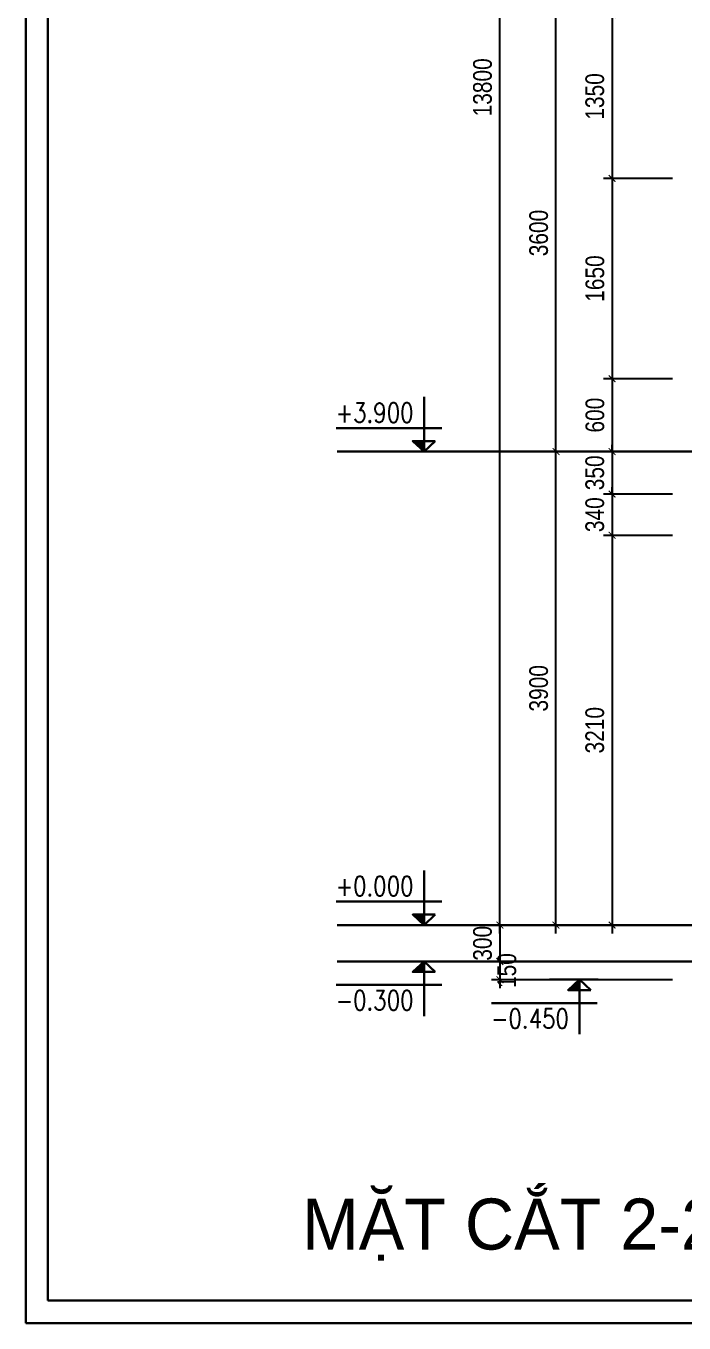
# Model space of a CAD drawing. Header units: millimetres. Extents: x -82962 to 19744, y -138000 to 4535.
# Drawn here: x -44483 to -39066, y -60816 to -50132 of the extents above; entities that cross this region are included whole.
import ezdxf

# ---------------------------------------------------------------- set-up
doc = ezdxf.new("R2010")
doc.units = ezdxf.units.MM
doc.header["$LTSCALE"] = 1000
doc.header["$MEASUREMENT"] = 0
doc.header["$PDMODE"] = 3
doc.layers.get('0').update_dxf_attribs({"lineweight": 30})
doc.layers.get('DEFPOINTS').update_dxf_attribs({"color": 4, "lineweight": 30})
doc.layers.add('THAY', color=4, linetype='Continuous', lineweight=30)
doc.styles.add('A2', font='VnAvantH.TTF')
doc.styles.add('dim', font='arial.ttf', dxfattribs={"width": 0.8})
doc.styles.add('ROMANO', font='ROMANS', dxfattribs={"width": 0.8, "bigfont": 'VNS'})
doc.dimstyles.new('1-100-100', dxfattribs={"dimscale": 0, "dimtxt": 2.2, "dimasz": 0.8, "dimexe": 1, "dimexo": 1, "dimgap": 0.9, "dimtad": 1, "dimdec": 0, "dimzin": 0, "dimdsep": 46, "dimtxsty": 'dim', "dimblk1": 'ARCHTICK', "dimblk2": 'ARCHTICK', "dimsah": 1, "dimcen": 1, "dimdle": 1, "dimclrd": 256, "dimclre": 256, "dimclrt": 1, "dimadec": 0, "dimazin": 0, "dimtfac": 0.0001, "dimtdec": 0, "dimtix": 1, "dimtmove": 2, "dimatfit": 3, "dimldrblk": 'DOT', "dimfxl": 100, "dimtolj": 1, "dimtzin": 0, "dimarcsym": 0})

# ---------------------------------------------------------------- blocks, each defined once
blk = doc.blocks.new('_ARCHTICK')
at = {"color": 0, "linetype": 'ByBlock', "const_width": 0.15}
blk.add_lwpolyline([(-0.5, -0.5), (0.5, 0.5)], dxfattribs=at)
blk = doc.blocks.new('*D38')
at = {"layer": 'DEFPOINTS', "color": 0, "ltscale": 0.2, "transparency": 16777216}
for p in [(-40120, -53638), (-39092, -53638), (-39092, -57538)]:
    blk.add_point(p, dxfattribs=at)
at = {"layer": 'THAY', "lineweight": -2, "ltscale": 0.2, "transparency": 16777216}
for p, q in [((-40120, -57608), (-40120, -53568)), ((-39162, -53638), (-40190, -53638)), ((-39162, -57538), (-40190, -57538))]:
    blk.add_line(p, q, dxfattribs=at)
at = {"layer": 'THAY', "lineweight": -2, "ltscale": 0.2, "transparency": 16777216, "xscale": 56.00000000000021, "yscale": 56.00000000000021, "zscale": 56.00000000000021}
for p, rotation in [((-40120, -53638), 90), ((-40120, -57538), 270)]:
    blk.add_blockref('_ARCHTICK', p, dxfattribs=dict(at, rotation=rotation))
at = {"layer": 'THAY', "color": 1, "ltscale": 0.2, "transparency": 16777216, "insert": (-40262, -55588), "char_height": 154, "attachment_point": 5, "rotation": 90, "style": 'dim'}
blk.add_mtext('\\A1;3900', dxfattribs=at)
blk = doc.blocks.new('_DOT')
at = {"color": 0, "linetype": 'ByBlock', "ltscale": 10}
blk.add_line((-0.5, 0), (-1, 0), dxfattribs=at)
at = {"color": 0, "linetype": 'ByBlock', "ltscale": 10, "const_width": 0.5}
blk.add_lwpolyline([(-0.25, 0, 1), (0.25, 0, 1)], format="xyb", close=True, dxfattribs=at)
blk = doc.blocks.new('*D39')
at = {"layer": 'DEFPOINTS', "color": 0, "ltscale": 0.2, "transparency": 16777216}
for p in [(-40120, -50038), (-39092, -50038), (-39092, -53638)]:
    blk.add_point(p, dxfattribs=at)
at = {"layer": 'THAY', "lineweight": -2, "ltscale": 0.2, "transparency": 16777216}
for p, q in [((-40120, -53708), (-40120, -49968)), ((-39162, -50038), (-40190, -50038)), ((-39162, -53638), (-40190, -53638))]:
    blk.add_line(p, q, dxfattribs=at)
at = {"layer": 'THAY', "lineweight": -2, "ltscale": 0.2, "transparency": 16777216, "xscale": 56.00000000000021, "yscale": 56.00000000000021, "zscale": 56.00000000000021}
for p, rotation in [((-40120, -50038), 90), ((-40120, -53638), 270)]:
    blk.add_blockref('_ARCHTICK', p, dxfattribs=dict(at, rotation=rotation))
at = {"layer": 'THAY', "color": 1, "ltscale": 0.2, "transparency": 16777216, "insert": (-40262, -51838), "char_height": 154, "attachment_point": 5, "rotation": 90, "style": 'dim'}
blk.add_mtext('\\A1;3600', dxfattribs=at)
blk = doc.blocks.new('*D44')
at = {"layer": 'DEFPOINTS', "color": 0, "ltscale": 0.2, "transparency": 16777216}
for p in [(-39092, -57538), (-40582, -57838), (-39092, -57838)]:
    blk.add_point(p, dxfattribs=at)
at = {"layer": 'THAY', "lineweight": -2, "ltscale": 0.2, "transparency": 16777216}
for p, q in [((-39162, -57538), (-40652, -57538)), ((-40582, -57538), (-40582, -57482)), ((-40582, -57538), (-40582, -57838)), ((-39162, -57838), (-40652, -57838)), ((-40582, -57838), (-40582, -57894))]:
    blk.add_line(p, q, dxfattribs=at)
at = {"layer": 'THAY', "lineweight": -2, "ltscale": 0.2, "transparency": 16777216, "xscale": 56.00000000000021, "yscale": 56.00000000000021, "zscale": 56.00000000000021}
for p, rotation in [((-40582, -57538), 270), ((-40582, -57838), 90)]:
    blk.add_blockref('_ARCHTICK', p, dxfattribs=dict(at, rotation=rotation))
at = {"layer": 'THAY', "color": 1, "ltscale": 0.2, "transparency": 16777216, "insert": (-40724, -57688), "char_height": 154, "attachment_point": 5, "rotation": 90, "style": 'dim'}
blk.add_mtext('\\A1;300', dxfattribs=at)
blk = doc.blocks.new('*D45')
at = {"layer": 'DEFPOINTS', "color": 0, "ltscale": 0.2, "transparency": 16777216}
for p in [(-40582, -43738), (-39092, -43738), (-39092, -57538)]:
    blk.add_point(p, dxfattribs=at)
at = {"layer": 'THAY', "lineweight": -2, "ltscale": 0.2, "transparency": 16777216}
for p, q in [((-40582, -57608), (-40582, -43668)), ((-39162, -43738), (-40652, -43738)), ((-39162, -57538), (-40652, -57538))]:
    blk.add_line(p, q, dxfattribs=at)
at = {"layer": 'THAY', "lineweight": -2, "ltscale": 0.2, "transparency": 16777216, "xscale": 56.00000000000021, "yscale": 56.00000000000021, "zscale": 56.00000000000021}
for p, rotation in [((-40582, -43738), 90), ((-40582, -57538), 270)]:
    blk.add_blockref('_ARCHTICK', p, dxfattribs=dict(at, rotation=rotation))
at = {"layer": 'THAY', "color": 1, "ltscale": 0.2, "transparency": 16777216, "insert": (-40724, -50638), "char_height": 154, "attachment_point": 5, "rotation": 90, "style": 'dim'}
blk.add_mtext('\\A1;13800', dxfattribs=at)
blk = doc.blocks.new('*D52')
at = {"layer": 'DEFPOINTS', "color": 0, "ltscale": 0.2, "transparency": 16777216}
for p in [(-39092, -50038), (-39658, -51388), (-39092, -51388)]:
    blk.add_point(p, dxfattribs=at)
at = {"layer": 'THAY', "lineweight": -2, "ltscale": 0.2, "transparency": 16777216}
for p, q in [((-39658, -49968), (-39658, -51458)), ((-39162, -50038), (-39728, -50038)), ((-39162, -51388), (-39728, -51388))]:
    blk.add_line(p, q, dxfattribs=at)
at = {"layer": 'THAY', "lineweight": -2, "ltscale": 0.2, "transparency": 16777216, "xscale": 56.00000000000021, "yscale": 56.00000000000021, "zscale": 56.00000000000021}
for p, rotation in [((-39658, -50038), 90), ((-39658, -51388), 270)]:
    blk.add_blockref('_ARCHTICK', p, dxfattribs=dict(at, rotation=rotation))
at = {"layer": 'THAY', "color": 1, "ltscale": 0.2, "transparency": 16777216, "insert": (-39800, -50713), "char_height": 154, "attachment_point": 5, "rotation": 90, "style": 'dim'}
blk.add_mtext('\\A1;1350', dxfattribs=at)
blk = doc.blocks.new('*D53')
at = {"layer": 'DEFPOINTS', "color": 0, "ltscale": 0.2, "transparency": 16777216}
for p in [(-39092, -51388), (-39658, -53038), (-39092, -53038)]:
    blk.add_point(p, dxfattribs=at)
at = {"layer": 'THAY', "lineweight": -2, "ltscale": 0.2, "transparency": 16777216}
for p, q in [((-39162, -51388), (-39728, -51388)), ((-39658, -51318), (-39658, -53108)), ((-39162, -53038), (-39728, -53038))]:
    blk.add_line(p, q, dxfattribs=at)
at = {"layer": 'THAY', "lineweight": -2, "ltscale": 0.2, "transparency": 16777216, "xscale": 56.00000000000021, "yscale": 56.00000000000021, "zscale": 56.00000000000021}
for p, rotation in [((-39658, -51388), 90), ((-39658, -53038), 270)]:
    blk.add_blockref('_ARCHTICK', p, dxfattribs=dict(at, rotation=rotation))
at = {"layer": 'THAY', "color": 1, "ltscale": 0.2, "transparency": 16777216, "insert": (-39799, -52213), "char_height": 154, "attachment_point": 5, "rotation": 90, "style": 'dim'}
blk.add_mtext('\\A1;1650', dxfattribs=at)
blk = doc.blocks.new('*D54')
at = {"layer": 'DEFPOINTS', "color": 0, "ltscale": 0.2, "transparency": 16777216}
for p in [(-39092, -53038), (-39658, -53638), (-39092, -53638)]:
    blk.add_point(p, dxfattribs=at)
at = {"layer": 'THAY', "lineweight": -2, "ltscale": 0.2, "transparency": 16777216}
for p, q in [((-39658, -52968), (-39658, -53708)), ((-39162, -53038), (-39728, -53038)), ((-39162, -53638), (-39728, -53638))]:
    blk.add_line(p, q, dxfattribs=at)
at = {"layer": 'THAY', "lineweight": -2, "ltscale": 0.2, "transparency": 16777216, "xscale": 56.00000000000021, "yscale": 56.00000000000021, "zscale": 56.00000000000021}
for p, rotation in [((-39658, -53038), 90), ((-39658, -53638), 270)]:
    blk.add_blockref('_ARCHTICK', p, dxfattribs=dict(at, rotation=rotation))
at = {"layer": 'THAY', "color": 1, "ltscale": 0.2, "transparency": 16777216, "insert": (-39799, -53338), "char_height": 154, "attachment_point": 5, "rotation": 90, "style": 'dim'}
blk.add_mtext('\\A1;600', dxfattribs=at)
blk = doc.blocks.new('*D202')
at = {"layer": 'DEFPOINTS', "color": 0, "ltscale": 0.2, "transparency": 16777216}
for p in [(-39092, -57838), (-40582, -57988), (-39092, -57988)]:
    blk.add_point(p, dxfattribs=at)
at = {"layer": 'THAY', "lineweight": -2, "ltscale": 0.2, "transparency": 16777216}
for p, q in [((-40582, -57768), (-40582, -58058)), ((-39162, -57838), (-40652, -57838)), ((-39162, -57988), (-40652, -57988))]:
    blk.add_line(p, q, dxfattribs=at)
at = {"layer": 'THAY', "lineweight": -2, "ltscale": 0.2, "transparency": 16777216, "xscale": 56.00000000000021, "yscale": 56.00000000000021, "zscale": 56.00000000000021}
for p, rotation in [((-40582, -57838), 90), ((-40582, -57988), 270)]:
    blk.add_blockref('_ARCHTICK', p, dxfattribs=dict(at, rotation=rotation))
at = {"layer": 'THAY', "color": 1, "ltscale": 0.2, "transparency": 16777216, "insert": (-40524, -57913), "char_height": 154, "attachment_point": 5, "rotation": 90, "style": 'dim'}
blk.add_mtext('\\A1;150', dxfattribs=at)
blk = doc.blocks.new('*D1585')
at = {"layer": 'DEFPOINTS', "color": 0, "ltscale": 0.2, "transparency": 16777216}
for p in [(-39092, -53638), (-39658, -53988), (-39092, -53988)]:
    blk.add_point(p, dxfattribs=at)
at = {"layer": 'THAY', "lineweight": -2, "ltscale": 0.2, "transparency": 16777216}
for p, q in [((-39658, -53638), (-39658, -53582)), ((-39162, -53638), (-39728, -53638)), ((-39658, -53638), (-39658, -53988)), ((-39162, -53988), (-39728, -53988)), ((-39658, -53988), (-39658, -54044))]:
    blk.add_line(p, q, dxfattribs=at)
at = {"layer": 'THAY', "lineweight": -2, "ltscale": 0.2, "transparency": 16777216, "xscale": 56.00000000000001, "yscale": 56.00000000000001, "zscale": 56.00000000000001}
for p, rotation in [((-39658, -53638), 270), ((-39658, -53988), 90)]:
    blk.add_blockref('_ARCHTICK', p, dxfattribs=dict(at, rotation=rotation))
at = {"layer": 'THAY', "color": 1, "ltscale": 0.2, "transparency": 16777216, "insert": (-39800, -53813), "char_height": 154, "attachment_point": 5, "rotation": 90, "style": 'dim'}
blk.add_mtext('\\A1;350', dxfattribs=at)
blk = doc.blocks.new('*D1586')
at = {"layer": 'DEFPOINTS', "color": 0, "ltscale": 0.2, "transparency": 16777216}
for p in [(-39092, -53988), (-39658, -54328), (-39092, -54328)]:
    blk.add_point(p, dxfattribs=at)
at = {"layer": 'THAY', "lineweight": -2, "ltscale": 0.2, "transparency": 16777216}
for p, q in [((-39658, -53988), (-39658, -53932)), ((-39162, -53988), (-39728, -53988)), ((-39658, -53988), (-39658, -54328)), ((-39162, -54328), (-39728, -54328)), ((-39658, -54328), (-39658, -54384))]:
    blk.add_line(p, q, dxfattribs=at)
at = {"layer": 'THAY', "lineweight": -2, "ltscale": 0.2, "transparency": 16777216, "xscale": 56.00000000000001, "yscale": 56.00000000000001, "zscale": 56.00000000000001}
for p, rotation in [((-39658, -53988), 270), ((-39658, -54328), 90)]:
    blk.add_blockref('_ARCHTICK', p, dxfattribs=dict(at, rotation=rotation))
at = {"layer": 'THAY', "color": 1, "ltscale": 0.2, "transparency": 16777216, "insert": (-39800, -54158), "char_height": 154, "attachment_point": 5, "rotation": 90, "style": 'dim'}
blk.add_mtext('\\A1;340', dxfattribs=at)
blk = doc.blocks.new('*D1587')
at = {"layer": 'DEFPOINTS', "color": 0, "ltscale": 0.2, "transparency": 16777216}
for p in [(-39092, -54328), (-39658, -57538), (-39092, -57538)]:
    blk.add_point(p, dxfattribs=at)
at = {"layer": 'THAY', "lineweight": -2, "ltscale": 0.2, "transparency": 16777216}
for p, q in [((-39658, -54258), (-39658, -57608)), ((-39162, -54328), (-39728, -54328)), ((-39162, -57538), (-39728, -57538))]:
    blk.add_line(p, q, dxfattribs=at)
at = {"layer": 'THAY', "lineweight": -2, "ltscale": 0.2, "transparency": 16777216, "xscale": 56.00000000000001, "yscale": 56.00000000000001, "zscale": 56.00000000000001}
for p, rotation in [((-39658, -54328), 90), ((-39658, -57538), 270)]:
    blk.add_blockref('_ARCHTICK', p, dxfattribs=dict(at, rotation=rotation))
at = {"layer": 'THAY', "color": 1, "ltscale": 0.2, "transparency": 16777216, "insert": (-39800, -55933), "char_height": 154, "attachment_point": 5, "rotation": 90, "style": 'dim'}
blk.add_mtext('\\A1;3210', dxfattribs=at)

msp = doc.modelspace()

# ---------------------------------------------------------------- linework, layer by layer
at = {"layer": 'THAY', "ltscale": 0.2}
for p, q in [((-41205.01064, -53637.67356), (-41205.01064, -53188.2248)), ((-41060.37234, -53443.87293), (-41930.06493, -53443.87293)), ((-41052.67875, -53637.67356), (-41453.44909, -53637.67356)), ((-41205.01064, -57537.67356), (-41205.01064, -57088.2248)), ((-41060.37234, -57343.87293), (-41930.06493, -57343.87293)), ((-41052.67875, -57537.67356), (-41453.44909, -57537.67356)), ((-41052.67875, -57837.67356), (-41453.44909, -57837.67356)), ((-41205.01064, -57837.67356), (-41205.01064, -58287.12233)), ((-39773.63567, -57987.67356), (-40174.40601, -57987.67356)), ((-39925.96756, -57987.67356), (-39925.96756, -58437.12233)), ((-41060.37234, -58031.47419), (-41930.06493, -58031.47419)), ((-39781.32926, -58181.47419), (-40651.02185, -58181.47419))]:
    msp.add_line(p, q, dxfattribs=at)
for points in [[(-44482.61629, -60816.16903), (-18314.62555, -60816.16903), (-18314.62555, -42296.35403), (-44482.61629, -42296.35403)], [(-44302.27205, -60631.09523), (-18494.96978, -60631.09523), (-18494.96978, -42471.96871), (-44302.27205, -42471.96871)], [(-41113.08902, -53551.24732), (-41298.73984, -53551.24732), (-41205.01064, -53637.67356)], [(-41113.08902, -57451.24732), (-41298.73984, -57451.24732), (-41205.01064, -57537.67356)], [(-41113.08902, -57924.0998), (-41298.73984, -57924.0998), (-41205.01064, -57837.67356)], [(-39834.04595, -58074.0998), (-40019.69677, -58074.0998), (-39925.96756, -57987.67356)]]:
    msp.add_lwpolyline(points, close=True, dxfattribs=at)
at = {"layer": 'THAY', "ltscale": 0.01}
for points in [[(-41920.6547, -53637.67356), (-23821.57875, -53637.67356)], [(-41920.6547, -57537.67356), (-23821.57875, -57537.67356)], [(-41920.6547, -57837.67356), (-23821.57875, -57837.67356)]]:
    msp.add_lwpolyline(points, dxfattribs=at)
at = {"layer": 'THAY', "ltscale": 0.2}
for points in [[(-41205.01064, -53551.24732), (-41298.73984, -53551.24732), (-41205.01064, -53637.67356), (-41298.73984, -53551.24732)], [(-41205.01064, -57451.24732), (-41298.73984, -57451.24732), (-41205.01064, -57537.67356), (-41298.73984, -57451.24732)], [(-41205.01064, -57924.0998), (-41298.73984, -57924.0998), (-41205.01064, -57837.67356), (-41298.73984, -57924.0998)], [(-39925.96756, -58074.0998), (-40019.69677, -58074.0998), (-39925.96756, -57987.67356), (-40019.69677, -58074.0998)]]:
    msp.add_solid(points, dxfattribs=at)

# ---------------------------------------------------------------- texts
at = {"layer": 'THAY', "ltscale": 0.2, "style": 'ROMANO', "width": 0.8}
for s, p in [('+3.900', (-41932.49492, -53397.6393)), ('+0.000', (-41932.49492, -57297.6393)), ('-0.300', (-41932.49492, -58238.45232)), ('-0.450', (-40653.45185, -58388.45232))]:
    msp.add_text(s, height=160.7445, dxfattribs=at).set_placement(p)
at = {"layer": 'THAY', "style": 'A2'}
msp.add_text('mÆt c¾t 2-2', height=420, dxfattribs=at).set_placement((-42210.99249, -60210.7255))

# ---------------------------------------------------------------- dimensions: what is measured, and where the dimension line sits
at = {"layer": 'THAY', "ltscale": 0.2}
for base, p1, p2, picture, middle in [((-40581.82042, -43737.67356), (-39091.58454, -57537.67356), (-39091.58454, -43737.67356), '*D45', (-40723.50118, -50637.67356)), ((-40119.82042, -50037.67356), (-39091.58454, -53637.67356), (-39091.58454, -50037.67356), '*D39', (-40261.50118, -51837.67356)), ((-39657.82042, -51387.67356), (-39091.58454, -50037.67356), (-39091.58454, -51387.67356), '*D52', (-39799.50118, -50712.67356)), ((-39657.82042, -53037.67356), (-39091.58454, -51387.67356), (-39091.58454, -53037.67356), '*D53', (-39799.44866, -52212.67356)), ((-39657.82042, -53637.67356), (-39091.58454, -53037.67356), (-39091.58454, -53637.67356), '*D54', (-39799.44866, -53337.67356)), ((-40119.82042, -53637.67356), (-39091.58454, -57537.67356), (-39091.58454, -53637.67356), '*D38', (-40261.50118, -55587.67356)), ((-39657.82042, -53987.67356), (-39091.58454, -53637.67356), (-39091.58454, -53987.67356), '*D1585', (-39799.50118, -53812.67356)), ((-39657.82042, -54327.67356), (-39091.58454, -53987.67356), (-39091.58454, -54327.67356), '*D1586', (-39799.50118, -54157.67356)), ((-39657.82042, -57537.67356), (-39091.58454, -54327.67356), (-39091.58454, -57537.67356), '*D1587', (-39799.50118, -55932.67356)), ((-40581.82042, -57837.67356), (-39091.58454, -57537.67356), (-39091.58454, -57837.67356), '*D44', (-40723.50118, -57687.67356))]:
    dim = msp.add_linear_dim(base=base, p1=p1, p2=p2, angle=90, dimstyle='1-100-100', override={"dimscale": 70}, dxfattribs=at)
    dim.commit()
    dim.dimension.update_dxf_attribs({"geometry": picture, "text_midpoint": middle})
dim = msp.add_linear_dim(base=(-40581.82042, -57987.67356), p1=(-39091.58454, -57837.67356), p2=(-39091.58454, -57987.67356), angle=90, dimstyle='1-100-100', override={"dimscale": 70}, dxfattribs=at)
dim.commit()
dim.dimension.update_dxf_attribs({"geometry": '*D202', "text_midpoint": (-40523.60979, -57912.67356), "dimtype": 160})

doc.saveas('drawing.dxf')
